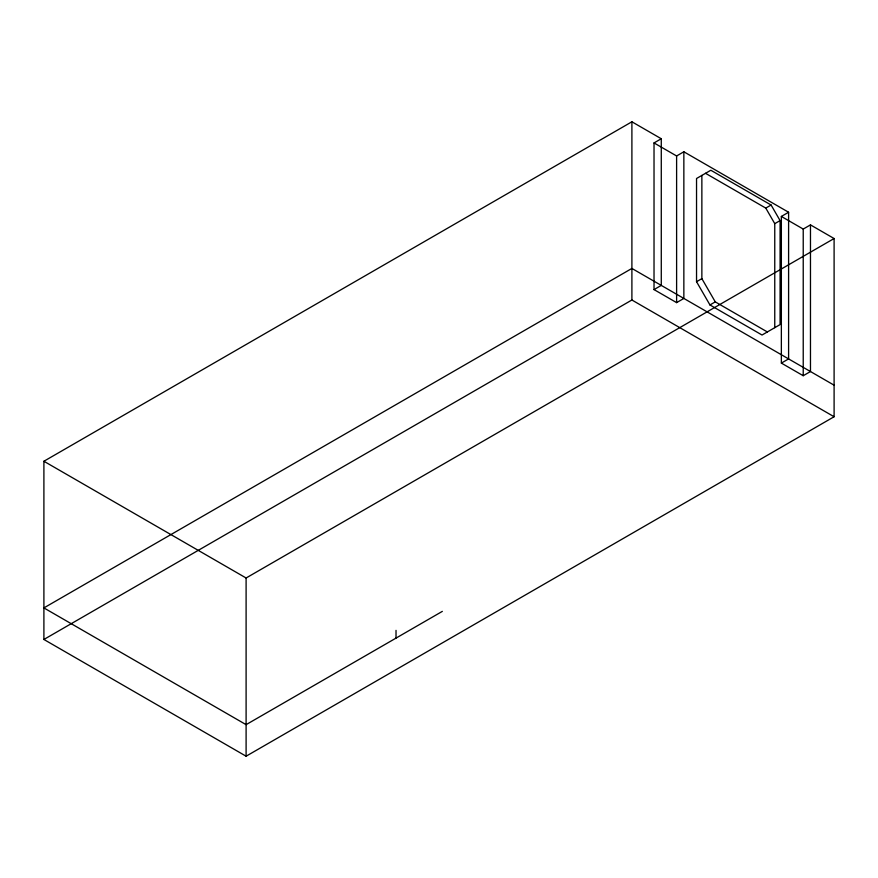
<?xml version="1.0" encoding="UTF-8"?>
<svg xmlns="http://www.w3.org/2000/svg" width="878" height="878" viewBox="0 0 878 878"><rect width="100%" height="100%" fill="white"/><g stroke="black" fill="none" stroke-linecap="round" stroke-linejoin="round"><path stroke-width="1.32" d="M810.471 224.878L810.471 371.537L803.227 375.718L781.354 363.097L781.354 216.438L803.227 229.07L810.471 224.878L834.1 238.531L834.1 416.743L246.103 756.21L43.9 639.469L43.9 461.257L631.897 121.79L661.277 138.746L661.277 285.405L654.022 289.586L654.022 142.927L661.277 138.746M654.022 142.927L676.609 155.966L683.852 151.784L788.598 212.256L788.598 358.915L781.354 363.097M705.528 173.306L765.781 208.097L771.103 205.024L780.081 220.587L780.081 324.597L762.038 335.023L709.951 304.951L696.539 281.717L696.539 178.497L710.84 170.244L771.103 205.024M43.9 639.469L631.897 300.002L834.1 416.743M781.354 216.438L788.598 212.256M774.758 327.67L774.758 223.66L780.081 220.587M696.539 281.717L701.862 278.644L701.862 175.424M654.022 289.586L676.609 302.625L683.852 298.443L683.852 151.784M709.951 304.951L715.274 301.878L767.361 331.95M43.9 461.257L246.103 577.998L834.1 238.531M442.336 611.373L246.103 724.657L43.9 607.916L631.897 268.438L834.1 385.179M765.781 208.097L774.758 223.66M701.862 278.644L715.274 301.878M803.227 229.07L803.227 375.718M676.609 155.966L676.609 302.625M631.897 121.79L631.897 300.002M396.022 630.371L396.022 638.108M246.103 577.998L246.103 756.21"/></g></svg>
